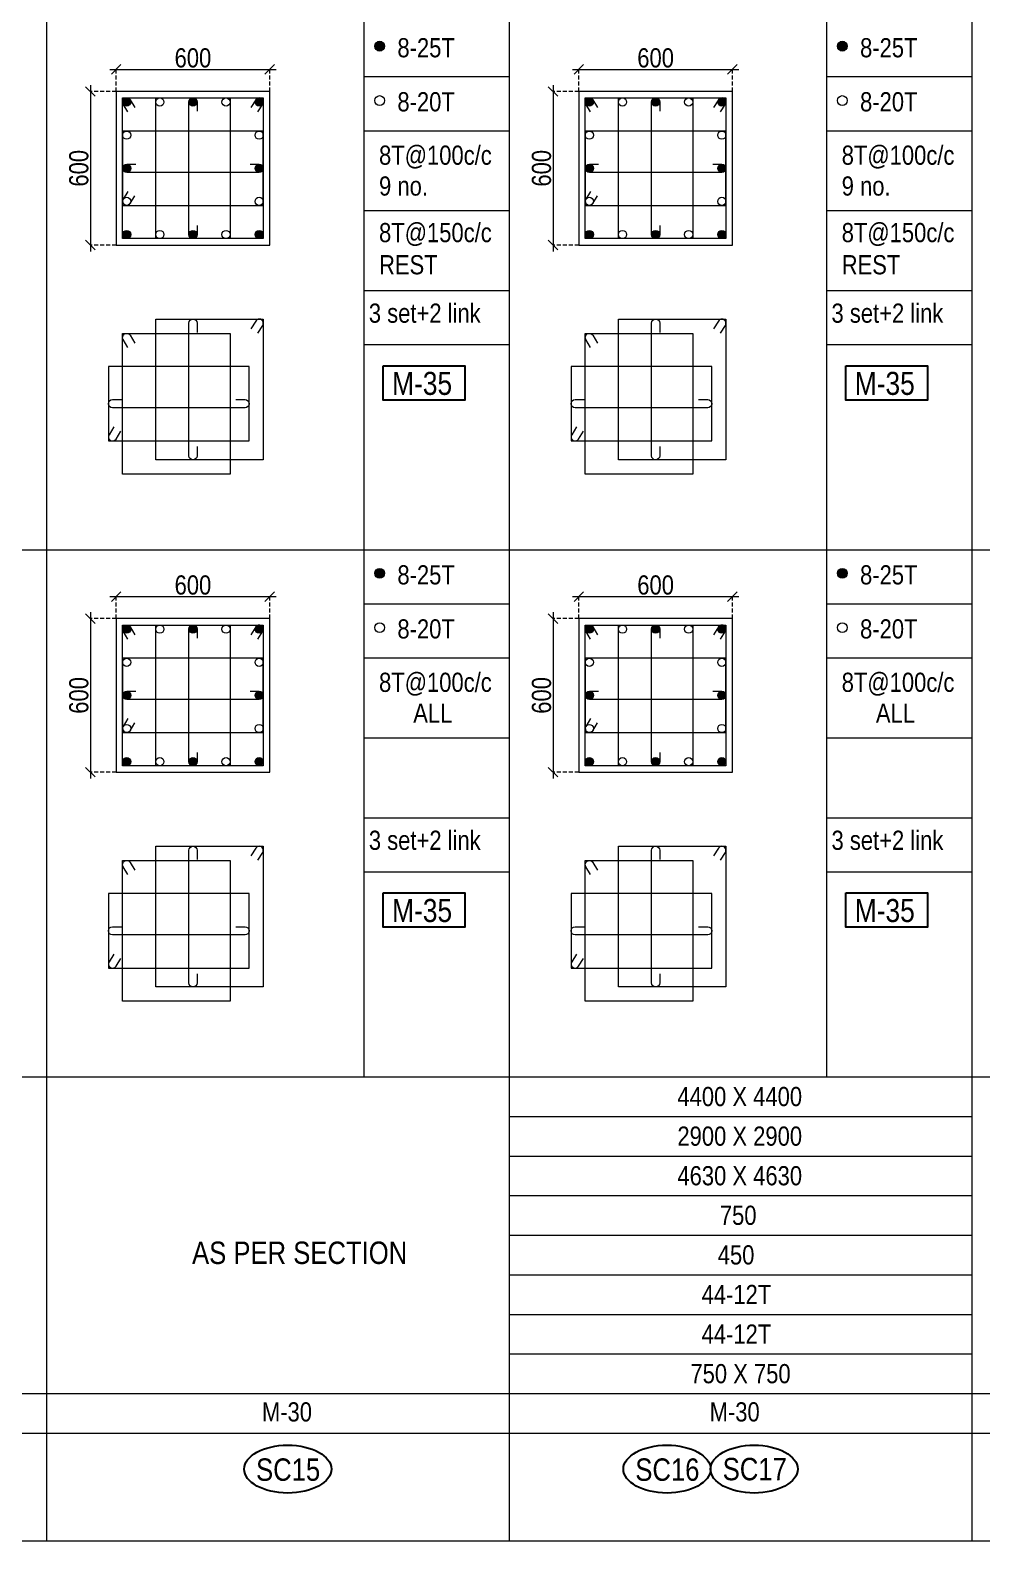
# Model space of a CAD drawing. Header units: millimetres. Extents: x 1112055 to 3390982, y -148532 to 766891.
# Drawn here: x 2187225 to 2202103, y 239898 to 263511 of the extents above; entities that cross this region are included whole.
import ezdxf
from ezdxf.enums import TextEntityAlignment as Align

# ---------------------------------------------------------------- set-up
doc = ezdxf.new("R2010")
doc.units = ezdxf.units.MM
doc.header["$PDMODE"] = 35
doc.header["$PDSIZE"] = -25
doc.linetypes.add('DASHED2', pattern=[0.375, 0.25, -0.125])
doc.linetypes.add('Hidden', pattern=[9.525, 6.35, -3.175])
for name, color, linetype, lineweight in [('B COL. SIZE DIM', 220, 'Continuous', 25), ('B COLSCH', 204, 'Continuous', 20), ('B COLUMN', 1, 'Hidden', 9), ('B STEEL', 34, 'Continuous', 15), ('B TITLE BLOCK', 250, 'Continuous', 0)]:
    doc.layers.add(name, color=color, linetype=linetype, lineweight=lineweight)
doc.layers.add('B TEXT', color=7, linetype='Continuous')
doc.styles.add('dim inside', font='romans.shx', dxfattribs={"width": 0.8, "height": 125})
doc.styles.add('SWINC', font='swissc.ttf')
doc.dimstyles.new('dim inside', dxfattribs={"dimtxt": 125, "dimasz": 100, "dimexe": 0, "dimexo": 0, "dimgap": 10, "dimtad": 0, "dimdec": 0, "dimzin": 0, "dimdsep": 46, "dimtxsty": 'dim inside', "dimblk": 'SMALL', "dimcen": 0.09, "dimadec": 0, "dimazin": 0, "dimtfac": 1, "dimtdec": 0, "dimtofl": 0, "dimtmove": 0, "dimatfit": 3, "dimfxl": 1, "dimtolj": 1, "dimtzin": 0, "dimarcsym": 2})

# ---------------------------------------------------------------- blocks, each defined once
blk = doc.blocks.new('_Oblique')
at = {"color": 0, "linetype": 'ByBlock', "lineweight": -2}
blk.add_line((-0.5, -0.5), (0.5, 0.5), dxfattribs=at)
blk = doc.blocks.new('*D570')
at = {"layer": 'B COL. SIZE DIM', "color": 250, "lineweight": 9, "ltscale": 250, "transparency": 16777216}
blk.add_line((2195703, 254658), (2198303, 254658), dxfattribs=at)
at = {"layer": 'B COL. SIZE DIM', "color": 250, "linetype": 'DASHED2', "lineweight": 9, "ltscale": 250, "transparency": 16777216}
for p, q in [((2195803, 254313), (2195803, 254658)), ((2198203, 254313), (2198203, 254658))]:
    blk.add_line(p, q, dxfattribs=at)
at = {"layer": 'Defpoints', "color": 0, "ltscale": 250, "transparency": 16777216}
for p in [(2198203, 254658), (2195803, 254313), (2198203, 254313)]:
    blk.add_point(p, dxfattribs=at)
at = {"layer": 'B COL. SIZE DIM', "color": 250, "lineweight": 9, "ltscale": 250, "transparency": 16777216, "xscale": 150, "yscale": 150, "zscale": 150, "rotation": 180}
blk.add_blockref('_Oblique', (2195803, 254658), dxfattribs=at)
at = {"layer": 'B COL. SIZE DIM', "color": 250, "lineweight": 9, "ltscale": 250, "transparency": 16777216, "xscale": 150, "yscale": 150, "zscale": 150}
blk.add_blockref('_Oblique', (2198203, 254658), dxfattribs=at)
at = {"layer": 'B COL. SIZE DIM', "color": 6, "ltscale": 250, "transparency": 16777216, "insert": (2197003, 254837), "char_height": 300, "attachment_point": 5, "style": 'SWINC'}
blk.add_mtext('\\A1;600', dxfattribs=at)
blk = doc.blocks.new('*D571')
at = {"layer": 'B COL. SIZE DIM', "color": 250, "lineweight": 9, "ltscale": 250, "transparency": 16777216}
blk.add_line((2195399, 254413), (2195399, 251813), dxfattribs=at)
at = {"layer": 'B COL. SIZE DIM', "color": 250, "linetype": 'DASHED2', "lineweight": 9, "ltscale": 250, "transparency": 16777216}
for p, q in [((2195803, 254313), (2195399, 254313)), ((2195803, 251913), (2195399, 251913))]:
    blk.add_line(p, q, dxfattribs=at)
at = {"layer": 'Defpoints', "color": 0, "ltscale": 250, "transparency": 16777216}
for p in [(2195803, 254313), (2195399, 251913), (2195803, 251913)]:
    blk.add_point(p, dxfattribs=at)
at = {"layer": 'B COL. SIZE DIM', "color": 250, "lineweight": 9, "ltscale": 250, "transparency": 16777216, "xscale": 150, "yscale": 150, "zscale": 150}
for p, rotation in [((2195399, 254313), 90), ((2195399, 251913), 270)]:
    blk.add_blockref('_Oblique', p, dxfattribs=dict(at, rotation=rotation))
at = {"layer": 'B COL. SIZE DIM', "color": 6, "ltscale": 250, "transparency": 16777216, "insert": (2195220, 253113), "char_height": 300, "attachment_point": 5, "rotation": 90, "style": 'SWINC'}
blk.add_mtext('\\A1;600', dxfattribs=at)
blk = doc.blocks.new('*D572')
at = {"layer": 'B COL. SIZE DIM', "color": 250, "lineweight": 9, "ltscale": 250, "transparency": 16777216}
blk.add_line((2195703, 262898), (2198303, 262898), dxfattribs=at)
at = {"layer": 'B COL. SIZE DIM', "color": 250, "linetype": 'DASHED2', "lineweight": 9, "ltscale": 250, "transparency": 16777216}
for p, q in [((2195803, 262553), (2195803, 262898)), ((2198203, 262553), (2198203, 262898))]:
    blk.add_line(p, q, dxfattribs=at)
at = {"layer": 'Defpoints', "color": 0, "ltscale": 250, "transparency": 16777216}
for p in [(2198203, 262898), (2195803, 262553), (2198203, 262553)]:
    blk.add_point(p, dxfattribs=at)
at = {"layer": 'B COL. SIZE DIM', "color": 250, "lineweight": 9, "ltscale": 250, "transparency": 16777216, "xscale": 150, "yscale": 150, "zscale": 150, "rotation": 180}
blk.add_blockref('_Oblique', (2195803, 262898), dxfattribs=at)
at = {"layer": 'B COL. SIZE DIM', "color": 250, "lineweight": 9, "ltscale": 250, "transparency": 16777216, "xscale": 150, "yscale": 150, "zscale": 150}
blk.add_blockref('_Oblique', (2198203, 262898), dxfattribs=at)
at = {"layer": 'B COL. SIZE DIM', "color": 6, "ltscale": 250, "transparency": 16777216, "insert": (2197003, 263077), "char_height": 300, "attachment_point": 5, "style": 'SWINC'}
blk.add_mtext('\\A1;600', dxfattribs=at)
blk = doc.blocks.new('*D573')
at = {"layer": 'B COL. SIZE DIM', "color": 250, "lineweight": 9, "ltscale": 250, "transparency": 16777216}
blk.add_line((2195399, 262653), (2195399, 260053), dxfattribs=at)
at = {"layer": 'B COL. SIZE DIM', "color": 250, "linetype": 'DASHED2', "lineweight": 9, "ltscale": 250, "transparency": 16777216}
for p, q in [((2195803, 262553), (2195399, 262553)), ((2195803, 260153), (2195399, 260153))]:
    blk.add_line(p, q, dxfattribs=at)
at = {"layer": 'Defpoints', "color": 0, "ltscale": 250, "transparency": 16777216}
for p in [(2195803, 262553), (2195399, 260153), (2195803, 260153)]:
    blk.add_point(p, dxfattribs=at)
at = {"layer": 'B COL. SIZE DIM', "color": 250, "lineweight": 9, "ltscale": 250, "transparency": 16777216, "xscale": 150, "yscale": 150, "zscale": 150}
for p, rotation in [((2195399, 262553), 90), ((2195399, 260153), 270)]:
    blk.add_blockref('_Oblique', p, dxfattribs=dict(at, rotation=rotation))
at = {"layer": 'B COL. SIZE DIM', "color": 6, "ltscale": 250, "transparency": 16777216, "insert": (2195220, 261353), "char_height": 300, "attachment_point": 5, "rotation": 90, "style": 'SWINC'}
blk.add_mtext('\\A1;600', dxfattribs=at)
blk = doc.blocks.new('*D1022')
at = {"layer": 'B COL. SIZE DIM', "color": 250, "lineweight": 9, "ltscale": 250, "transparency": 16777216}
blk.add_line((2188469, 254658), (2191069, 254658), dxfattribs=at)
at = {"layer": 'B COL. SIZE DIM', "color": 250, "linetype": 'DASHED2', "lineweight": 9, "ltscale": 250, "transparency": 16777216}
for p, q in [((2188569, 254313), (2188569, 254658)), ((2190969, 254313), (2190969, 254658))]:
    blk.add_line(p, q, dxfattribs=at)
at = {"layer": 'Defpoints', "color": 0, "ltscale": 250, "transparency": 16777216}
for p in [(2190969, 254658), (2188569, 254313), (2190969, 254313)]:
    blk.add_point(p, dxfattribs=at)
at = {"layer": 'B COL. SIZE DIM', "color": 250, "lineweight": 9, "ltscale": 250, "transparency": 16777216, "xscale": 150, "yscale": 150, "zscale": 150, "rotation": 180}
blk.add_blockref('_Oblique', (2188569, 254658), dxfattribs=at)
at = {"layer": 'B COL. SIZE DIM', "color": 250, "lineweight": 9, "ltscale": 250, "transparency": 16777216, "xscale": 150, "yscale": 150, "zscale": 150}
blk.add_blockref('_Oblique', (2190969, 254658), dxfattribs=at)
at = {"layer": 'B COL. SIZE DIM', "color": 6, "ltscale": 250, "transparency": 16777216, "insert": (2189769, 254837), "char_height": 300, "attachment_point": 5, "style": 'SWINC'}
blk.add_mtext('\\A1;600', dxfattribs=at)
blk = doc.blocks.new('*D1023')
at = {"layer": 'B COL. SIZE DIM', "color": 250, "lineweight": 9, "ltscale": 250, "transparency": 16777216}
blk.add_line((2188165, 254413), (2188165, 251813), dxfattribs=at)
at = {"layer": 'B COL. SIZE DIM', "color": 250, "linetype": 'DASHED2', "lineweight": 9, "ltscale": 250, "transparency": 16777216}
for p, q in [((2188569, 254313), (2188165, 254313)), ((2188569, 251913), (2188165, 251913))]:
    blk.add_line(p, q, dxfattribs=at)
at = {"layer": 'Defpoints', "color": 0, "ltscale": 250, "transparency": 16777216}
for p in [(2188569, 254313), (2188165, 251913), (2188569, 251913)]:
    blk.add_point(p, dxfattribs=at)
at = {"layer": 'B COL. SIZE DIM', "color": 250, "lineweight": 9, "ltscale": 250, "transparency": 16777216, "xscale": 150, "yscale": 150, "zscale": 150}
for p, rotation in [((2188165, 254313), 90), ((2188165, 251913), 270)]:
    blk.add_blockref('_Oblique', p, dxfattribs=dict(at, rotation=rotation))
at = {"layer": 'B COL. SIZE DIM', "color": 6, "ltscale": 250, "transparency": 16777216, "insert": (2187986, 253113), "char_height": 300, "attachment_point": 5, "rotation": 90, "style": 'SWINC'}
blk.add_mtext('\\A1;600', dxfattribs=at)
blk = doc.blocks.new('*D1020')
at = {"layer": 'B COL. SIZE DIM', "color": 250, "lineweight": 9, "ltscale": 250, "transparency": 16777216}
blk.add_line((2188469, 262898), (2191069, 262898), dxfattribs=at)
at = {"layer": 'B COL. SIZE DIM', "color": 250, "linetype": 'DASHED2', "lineweight": 9, "ltscale": 250, "transparency": 16777216}
for p, q in [((2188569, 262553), (2188569, 262898)), ((2190969, 262553), (2190969, 262898))]:
    blk.add_line(p, q, dxfattribs=at)
at = {"layer": 'Defpoints', "color": 0, "ltscale": 250, "transparency": 16777216}
for p in [(2190969, 262898), (2188569, 262553), (2190969, 262553)]:
    blk.add_point(p, dxfattribs=at)
at = {"layer": 'B COL. SIZE DIM', "color": 250, "lineweight": 9, "ltscale": 250, "transparency": 16777216, "xscale": 150, "yscale": 150, "zscale": 150, "rotation": 180}
blk.add_blockref('_Oblique', (2188569, 262898), dxfattribs=at)
at = {"layer": 'B COL. SIZE DIM', "color": 250, "lineweight": 9, "ltscale": 250, "transparency": 16777216, "xscale": 150, "yscale": 150, "zscale": 150}
blk.add_blockref('_Oblique', (2190969, 262898), dxfattribs=at)
at = {"layer": 'B COL. SIZE DIM', "color": 6, "ltscale": 250, "transparency": 16777216, "insert": (2189769, 263077), "char_height": 300, "attachment_point": 5, "style": 'SWINC'}
blk.add_mtext('\\A1;600', dxfattribs=at)
blk = doc.blocks.new('*D1021')
at = {"layer": 'B COL. SIZE DIM', "color": 250, "lineweight": 9, "ltscale": 250, "transparency": 16777216}
blk.add_line((2188165, 262653), (2188165, 260053), dxfattribs=at)
at = {"layer": 'B COL. SIZE DIM', "color": 250, "linetype": 'DASHED2', "lineweight": 9, "ltscale": 250, "transparency": 16777216}
for p, q in [((2188569, 262553), (2188165, 262553)), ((2188569, 260153), (2188165, 260153))]:
    blk.add_line(p, q, dxfattribs=at)
at = {"layer": 'Defpoints', "color": 0, "ltscale": 250, "transparency": 16777216}
for p in [(2188569, 262553), (2188165, 260153), (2188569, 260153)]:
    blk.add_point(p, dxfattribs=at)
at = {"layer": 'B COL. SIZE DIM', "color": 250, "lineweight": 9, "ltscale": 250, "transparency": 16777216, "xscale": 150, "yscale": 150, "zscale": 150}
for p, rotation in [((2188165, 262553), 90), ((2188165, 260153), 270)]:
    blk.add_blockref('_Oblique', p, dxfattribs=dict(at, rotation=rotation))
at = {"layer": 'B COL. SIZE DIM', "color": 6, "ltscale": 250, "transparency": 16777216, "insert": (2187986, 261353), "char_height": 300, "attachment_point": 5, "rotation": 90, "style": 'SWINC'}
blk.add_mtext('\\A1;600', dxfattribs=at)

msp = doc.modelspace()

# ---------------------------------------------------------------- hatches: boundary and pattern name
at = {"layer": 'B STEEL', "lineweight": 9, "ltscale": 0.5}
h = msp.add_hatch(color=34, dxfattribs=at)
edge = h.paths.add_edge_path()
edge.add_arc((2192687.6, 263262.1), 76.8, 0, 360)
h = msp.add_hatch(color=34, dxfattribs=at)
edge = h.paths.add_edge_path()
edge.add_arc((2199921.1, 263262.1), 76.8, 0, 360)
h = msp.add_hatch(color=34, dxfattribs=at)
edge = h.paths.add_edge_path()
edge.add_arc((2188733.2, 262388.9), 64, 0, 360)
h = msp.add_hatch(color=34, dxfattribs=at)
edge = h.paths.add_edge_path()
edge.add_arc((2189769.2, 262388.9), 64, 180, 540, ccw=False)
h = msp.add_hatch(color=34, dxfattribs=at)
edge = h.paths.add_edge_path()
edge.add_arc((2190805.2, 262388.9), 64, 180, 540, ccw=False)
h = msp.add_hatch(color=34, dxfattribs=at)
edge = h.paths.add_edge_path()
edge.add_arc((2195966.8, 262388.9), 64, 0, 360)
h = msp.add_hatch(color=34, dxfattribs=at)
edge = h.paths.add_edge_path()
edge.add_arc((2197002.7, 262388.9), 64, 180, 540, ccw=False)
h = msp.add_hatch(color=34, dxfattribs=at)
edge = h.paths.add_edge_path()
edge.add_arc((2198038.7, 262388.9), 64, 180, 540, ccw=False)
h = msp.add_hatch(color=34, dxfattribs=at)
edge = h.paths.add_edge_path()
edge.add_arc((2188733.2, 261353), 64, 180, 540, ccw=False)
h = msp.add_hatch(color=34, dxfattribs=at)
edge = h.paths.add_edge_path()
edge.add_arc((2190805.2, 261353), 64, 180, 540, ccw=False)
h = msp.add_hatch(color=34, dxfattribs=at)
edge = h.paths.add_edge_path()
edge.add_arc((2195966.8, 261353), 64, 180, 540, ccw=False)
h = msp.add_hatch(color=34, dxfattribs=at)
edge = h.paths.add_edge_path()
edge.add_arc((2198038.7, 261353), 64, 180, 540, ccw=False)
h = msp.add_hatch(color=34, dxfattribs=at)
edge = h.paths.add_edge_path()
edge.add_arc((2188733.2, 260317), 64, 0, 360, ccw=False)
h = msp.add_hatch(color=34, dxfattribs=at)
edge = h.paths.add_edge_path()
edge.add_arc((2189769.2, 260317), 64, 180, 540, ccw=False)
h = msp.add_hatch(color=34, dxfattribs=at)
edge = h.paths.add_edge_path()
edge.add_arc((2190805.2, 260317), 64, -180, 180)
h = msp.add_hatch(color=34, dxfattribs=at)
edge = h.paths.add_edge_path()
edge.add_arc((2195966.8, 260317), 64, 0, 360, ccw=False)
h = msp.add_hatch(color=34, dxfattribs=at)
edge = h.paths.add_edge_path()
edge.add_arc((2197002.7, 260317), 64, 180, 540, ccw=False)
h = msp.add_hatch(color=34, dxfattribs=at)
edge = h.paths.add_edge_path()
edge.add_arc((2198038.7, 260317), 64, -180, 180)
h = msp.add_hatch(color=34, dxfattribs=at)
edge = h.paths.add_edge_path()
edge.add_arc((2192687.6, 255022.3), 76.8, 0, 360)
h = msp.add_hatch(color=34, dxfattribs=at)
edge = h.paths.add_edge_path()
edge.add_arc((2199921.1, 255022.3), 76.8, 0, 360)
h = msp.add_hatch(color=34, dxfattribs=at)
edge = h.paths.add_edge_path()
edge.add_arc((2188733.2, 254149.1), 64, 0, 360)
h = msp.add_hatch(color=34, dxfattribs=at)
edge = h.paths.add_edge_path()
edge.add_arc((2189769.2, 254149.1), 64, 180, 540, ccw=False)
h = msp.add_hatch(color=34, dxfattribs=at)
edge = h.paths.add_edge_path()
edge.add_arc((2190805.2, 254149.1), 64, 180, 540, ccw=False)
h = msp.add_hatch(color=34, dxfattribs=at)
edge = h.paths.add_edge_path()
edge.add_arc((2195966.8, 254149.1), 64, 0, 360)
h = msp.add_hatch(color=34, dxfattribs=at)
edge = h.paths.add_edge_path()
edge.add_arc((2197002.7, 254149.1), 64, 180, 540, ccw=False)
h = msp.add_hatch(color=34, dxfattribs=at)
edge = h.paths.add_edge_path()
edge.add_arc((2198038.7, 254149.1), 64, 180, 540, ccw=False)
h = msp.add_hatch(color=34, dxfattribs=at)
edge = h.paths.add_edge_path()
edge.add_arc((2188733.2, 253113.1), 64, 180, 540, ccw=False)
h = msp.add_hatch(color=34, dxfattribs=at)
edge = h.paths.add_edge_path()
edge.add_arc((2190805.2, 253113.1), 64, 180, 540, ccw=False)
h = msp.add_hatch(color=34, dxfattribs=at)
edge = h.paths.add_edge_path()
edge.add_arc((2195966.8, 253113.1), 64, 180, 540, ccw=False)
h = msp.add_hatch(color=34, dxfattribs=at)
edge = h.paths.add_edge_path()
edge.add_arc((2198038.7, 253113.1), 64, 180, 540, ccw=False)
h = msp.add_hatch(color=34, dxfattribs=at)
edge = h.paths.add_edge_path()
edge.add_arc((2188733.2, 252077.1), 64, 0, 360, ccw=False)
h = msp.add_hatch(color=34, dxfattribs=at)
edge = h.paths.add_edge_path()
edge.add_arc((2189769.2, 252077.1), 64, 180, 540, ccw=False)
h = msp.add_hatch(color=34, dxfattribs=at)
edge = h.paths.add_edge_path()
edge.add_arc((2190805.2, 252077.1), 64, -180, 180)
h = msp.add_hatch(color=34, dxfattribs=at)
edge = h.paths.add_edge_path()
edge.add_arc((2195966.8, 252077.1), 64, 0, 360, ccw=False)
h = msp.add_hatch(color=34, dxfattribs=at)
edge = h.paths.add_edge_path()
edge.add_arc((2197002.7, 252077.1), 64, 180, 540, ccw=False)
h = msp.add_hatch(color=34, dxfattribs=at)
edge = h.paths.add_edge_path()
edge.add_arc((2198038.7, 252077.1), 64, -180, 180)

# ---------------------------------------------------------------- linework, layer by layer
at = {"layer": 'B COLSCH', "color": 250, "lineweight": 0}
for p, q in [((2187482.1, 296589.8), (2187482.1, 239898.1)), ((2192441.3, 296589.8), (2192441.3, 247150.7)), ((2194715.7, 296589.8), (2194715.7, 239898.1)), ((2199674.8, 296589.8), (2199674.8, 247150.7)), ((2201949.2, 296589.8), (2201949.2, 239898.1)), ((2192441.3, 262785.4), (2194715.7, 262785.4)), ((2199674.8, 262785.4), (2201949.2, 262785.4)), ((2192441.3, 261940.4), (2194715.7, 261940.4)), ((2199674.8, 261940.4), (2201949.2, 261940.4)), ((2192441.3, 260690.7), (2194715.7, 260690.7)), ((2199674.8, 260690.7), (2201949.2, 260690.7)), ((2192441.3, 259440.9), (2194715.7, 259440.9)), ((2199674.8, 259440.9), (2201949.2, 259440.9)), ((2192441.3, 258595.9), (2194715.7, 258595.9)), ((2199674.8, 258595.9), (2201949.2, 258595.9)), ((2088785.4, 255390.6), (2230883.4, 255390.6)), ((2192441.3, 254545.6), (2194715.7, 254545.6)), ((2199674.8, 254545.6), (2201949.2, 254545.6)), ((2192441.3, 253700.6), (2194715.7, 253700.6)), ((2199674.8, 253700.6), (2201949.2, 253700.6)), ((2192441.3, 252450.8), (2194715.7, 252450.8)), ((2199674.8, 252450.8), (2201949.2, 252450.8)), ((2192441.3, 251201.1), (2194715.7, 251201.1)), ((2199674.8, 251201.1), (2201949.2, 251201.1)), ((2192441.3, 250356.1), (2194715.7, 250356.1)), ((2199674.8, 250356.1), (2201949.2, 250356.1)), ((2088785.4, 247150.7), (2230883.4, 247150.7)), ((2194715.7, 246531.9), (2201949.2, 246531.9)), ((2194715.7, 245913), (2201949.2, 245913)), ((2194715.7, 245294.2), (2201949.2, 245294.2)), ((2194715.7, 244675.3), (2201949.2, 244675.3)), ((2194715.7, 244056.4), (2201949.2, 244056.4)), ((2194715.7, 243437.6), (2201949.2, 243437.6)), ((2194715.7, 242818.7), (2201949.2, 242818.7)), ((2088785.4, 242199.8), (2230883.4, 242199.8)), ((2088785.4, 241581), (2230883.4, 241581)), ((2088785.4, 239898.1), (2230883.4, 239898.1))]:
    msp.add_line(p, q, dxfattribs=at)
at = {"layer": 'B COLUMN', "color": 1, "linetype": 'ByBlock', "lineweight": 20}
for points in [[(2188569.2, 260153), (2190969.2, 260153), (2190969.2, 262553), (2188569.2, 262553)], [(2195802.7, 260153), (2198202.7, 260153), (2198202.7, 262553), (2195802.7, 262553)], [(2188569.2, 251913.1), (2190969.2, 251913.1), (2190969.2, 254313.1), (2188569.2, 254313.1)], [(2195802.7, 251913.1), (2198202.7, 251913.1), (2198202.7, 254313.1), (2195802.7, 254313.1)]]:
    msp.add_lwpolyline(points, close=True, dxfattribs=at)
at = {"layer": 'B STEEL', "color": 34, "lineweight": 9, "ltscale": 0.5}
for points in [[(2188753.5, 262233.9), (2188678.7, 262355.4, -1), (2188787.7, 262422.5), (2188862.5, 262301)], [(2189833.2, 260459.6), (2189833.2, 260317, -1), (2189705.2, 260317), (2189705.2, 262388.9, -1), (2189833.2, 262388.9), (2189833.2, 262246.3)], [(2190784.9, 262233.9), (2190859.7, 262355.4, 1), (2190750.6, 262422.5), (2190675.9, 262301)], [(2195987, 262233.9), (2195912.2, 262355.4, -1), (2196021.3, 262422.5), (2196096, 262301)], [(2197066.8, 260459.6), (2197066.8, 260317, -1), (2196938.7, 260317), (2196938.7, 262388.9, -1), (2197066.8, 262388.9), (2197066.8, 262246.3)], [(2198018.5, 262233.9), (2198093.2, 262355.4, 1), (2197984.2, 262422.5), (2197909.4, 262301)], [(2190662.5, 261417), (2190805.2, 261417, -1), (2190805.2, 261288.9), (2188733.2, 261288.9, -1), (2188733.2, 261417), (2188875.9, 261417)], [(2197896.1, 261417), (2198038.7, 261417, -1), (2198038.7, 261288.9), (2195966.8, 261288.9, -1), (2195966.8, 261417), (2196109.4, 261417)], [(2188753.5, 260990), (2188678.7, 260868.5, 1), (2188787.7, 260801.4), (2188862.5, 260922.9)], [(2195987, 260990), (2195912.2, 260868.5, 1), (2196021.3, 260801.4), (2196096, 260922.9)], [(2189833.2, 257001.9), (2189833.2, 256859.2, -1), (2189705.2, 256859.2), (2189705.2, 258931.2, -1), (2189833.2, 258931.2), (2189833.2, 258788.5)], [(2190784.9, 258776.1), (2190859.7, 258897.6, 1), (2190750.6, 258964.7), (2190675.9, 258843.2)], [(2197066.8, 257001.9), (2197066.8, 256859.2, -1), (2196938.7, 256859.2), (2196938.7, 258931.2, -1), (2197066.8, 258931.2), (2197066.8, 258788.5)], [(2198018.5, 258776.1), (2198093.2, 258897.6, 1), (2197984.2, 258964.7), (2197909.4, 258843.2)], [(2188753.5, 258553.1), (2188678.7, 258674.5, -1), (2188787.7, 258741.7), (2188862.5, 258620.2)], [(2195987, 258553.1), (2195912.2, 258674.5, -1), (2196021.3, 258741.7), (2196096, 258620.2)], [(2190441.2, 257736.1), (2190583.9, 257736.1, -1), (2190583.9, 257608.1), (2188511.9, 257608.1, -1), (2188511.9, 257736.1), (2188654.6, 257736.1)], [(2197674.8, 257736.1), (2197817.4, 257736.1, -1), (2197817.4, 257608.1), (2195745.5, 257608.1, -1), (2195745.5, 257736.1), (2195888.1, 257736.1)], [(2188532.2, 257309.2), (2188457.4, 257187.7, 1), (2188566.4, 257120.6), (2188641.2, 257242.1)], [(2195765.7, 257309.2), (2195690.9, 257187.7, 1), (2195800, 257120.6), (2195874.8, 257242.1)], [(2188753.5, 253994.1), (2188678.7, 254115.5, -1), (2188787.7, 254182.7), (2188862.5, 254061.2)], [(2189833.2, 252219.8), (2189833.2, 252077.1, -1), (2189705.2, 252077.1), (2189705.2, 254149.1, -1), (2189833.2, 254149.1), (2189833.2, 254006.5)], [(2190784.9, 253994.1), (2190859.7, 254115.5, 1), (2190750.6, 254182.7), (2190675.9, 254061.2)], [(2195987, 253994.1), (2195912.2, 254115.5, -1), (2196021.3, 254182.7), (2196096, 254061.2)], [(2197066.8, 252219.8), (2197066.8, 252077.1, -1), (2196938.7, 252077.1), (2196938.7, 254149.1, -1), (2197066.8, 254149.1), (2197066.8, 254006.5)], [(2198018.5, 253994.1), (2198093.2, 254115.5, 1), (2197984.2, 254182.7), (2197909.4, 254061.2)], [(2190662.5, 253177.1), (2190805.2, 253177.1, -1), (2190805.2, 253049.1), (2188733.2, 253049.1, -1), (2188733.2, 253177.1), (2188875.9, 253177.1)], [(2197896.1, 253177.1), (2198038.7, 253177.1, -1), (2198038.7, 253049.1), (2195966.8, 253049.1, -1), (2195966.8, 253177.1), (2196109.4, 253177.1)], [(2188753.5, 252750.2), (2188678.7, 252628.7, 1), (2188787.7, 252561.6), (2188862.5, 252683.1)], [(2195987, 252750.2), (2195912.2, 252628.7, 1), (2196021.3, 252561.6), (2196096, 252683.1)], [(2189833.2, 248762), (2189833.2, 248619.4, -1), (2189705.2, 248619.4), (2189705.2, 250691.3, -1), (2189833.2, 250691.3), (2189833.2, 250548.7)], [(2190784.9, 250536.3), (2190859.7, 250657.8, 1), (2190750.6, 250724.9), (2190675.9, 250603.4)], [(2197066.8, 248762), (2197066.8, 248619.4, -1), (2196938.7, 248619.4), (2196938.7, 250691.3, -1), (2197066.8, 250691.3), (2197066.8, 250548.7)], [(2198018.5, 250536.3), (2198093.2, 250657.8, 1), (2197984.2, 250724.9), (2197909.4, 250603.4)], [(2188753.5, 250313.2), (2188678.7, 250434.7, -1), (2188787.7, 250501.8), (2188862.5, 250380.3)], [(2195987, 250313.2), (2195912.2, 250434.7, -1), (2196021.3, 250501.8), (2196096, 250380.3)], [(2190441.2, 249496.3), (2190583.9, 249496.3, -1), (2190583.9, 249368.3), (2188511.9, 249368.3, -1), (2188511.9, 249496.3), (2188654.6, 249496.3)], [(2197674.8, 249496.3), (2197817.4, 249496.3, -1), (2197817.4, 249368.3), (2195745.5, 249368.3, -1), (2195745.5, 249496.3), (2195888.1, 249496.3)], [(2188532.2, 249069.3), (2188457.4, 248947.8, 1), (2188566.4, 248880.7), (2188641.2, 249002.2)], [(2195765.7, 249069.3), (2195690.9, 248947.8, 1), (2195800, 248880.7), (2195874.8, 249002.2)]]:
    msp.add_lwpolyline(points, format="xyb", dxfattribs=at)
for points in [[(2190351.2, 262453), (2190351.2, 260253), (2188669.2, 260253), (2188669.2, 262453)], [(2190869.2, 262453), (2190869.2, 260253), (2189187.2, 260253), (2189187.2, 262453)], [(2197584.7, 262453), (2197584.7, 260253), (2195902.7, 260253), (2195902.7, 262453)], [(2198102.7, 262453), (2198102.7, 260253), (2196420.7, 260253), (2196420.7, 262453)], [(2188669.2, 260771), (2190869.2, 260771), (2190869.2, 261935), (2188669.2, 261935)], [(2195902.7, 260771), (2198102.7, 260771), (2198102.7, 261935), (2195902.7, 261935)], [(2190869.2, 258995.2), (2190869.2, 256795.2), (2189187.2, 256795.2), (2189187.2, 258995.2)], [(2198102.7, 258995.2), (2198102.7, 256795.2), (2196420.7, 256795.2), (2196420.7, 258995.2)], [(2190351.2, 258772.1), (2190351.2, 256572.1), (2188669.2, 256572.1), (2188669.2, 258772.1)], [(2197584.7, 258772.1), (2197584.7, 256572.1), (2195902.7, 256572.1), (2195902.7, 258772.1)], [(2188447.9, 257090.1), (2190647.9, 257090.1), (2190647.9, 258254.1), (2188447.9, 258254.1)], [(2195681.5, 257090.1), (2197881.5, 257090.1), (2197881.5, 258254.1), (2195681.5, 258254.1)], [(2190351.2, 254213.1), (2190351.2, 252013.1), (2188669.2, 252013.1), (2188669.2, 254213.1)], [(2190869.2, 254213.1), (2190869.2, 252013.1), (2189187.2, 252013.1), (2189187.2, 254213.1)], [(2197584.7, 254213.1), (2197584.7, 252013.1), (2195902.7, 252013.1), (2195902.7, 254213.1)], [(2198102.7, 254213.1), (2198102.7, 252013.1), (2196420.7, 252013.1), (2196420.7, 254213.1)], [(2188669.2, 252531.1), (2190869.2, 252531.1), (2190869.2, 253695.1), (2188669.2, 253695.1)], [(2195902.7, 252531.1), (2198102.7, 252531.1), (2198102.7, 253695.1), (2195902.7, 253695.1)], [(2190869.2, 250755.3), (2190869.2, 248555.3), (2189187.2, 248555.3), (2189187.2, 250755.3)], [(2198102.7, 250755.3), (2198102.7, 248555.3), (2196420.7, 248555.3), (2196420.7, 250755.3)], [(2190351.2, 250532.3), (2190351.2, 248332.3), (2188669.2, 248332.3), (2188669.2, 250532.3)], [(2197584.7, 250532.3), (2197584.7, 248332.3), (2195902.7, 248332.3), (2195902.7, 250532.3)], [(2188447.9, 248850.3), (2190647.9, 248850.3), (2190647.9, 250014.3), (2188447.9, 250014.3)], [(2195681.5, 248850.3), (2197881.5, 248850.3), (2197881.5, 250014.3), (2195681.5, 250014.3)]]:
    msp.add_lwpolyline(points, close=True, dxfattribs=at)
for centre, radius in [((2192687.6, 263262.1), 76.8), ((2199921.1, 263262.1), 76.8), ((2188733.2, 262388.9), 64), ((2189251.2, 262388.9), 64), ((2189769.2, 262388.9), 64), ((2190287.2, 262388.9), 64), ((2190805.2, 262388.9), 64), ((2192687.6, 262411.9), 76.8), ((2195966.8, 262388.9), 64), ((2196484.7, 262388.9), 64), ((2197002.7, 262388.9), 64), ((2197520.7, 262388.9), 64), ((2198038.7, 262388.9), 64), ((2199921.1, 262411.9), 76.8), ((2188733.2, 261871), 64), ((2190805.2, 261871), 64), ((2195966.8, 261871), 64), ((2198038.7, 261871), 64), ((2188733.2, 261353), 64), ((2190805.2, 261353), 64), ((2195966.8, 261353), 64), ((2198038.7, 261353), 64), ((2188733.2, 260835), 64), ((2190805.2, 260835), 64), ((2195966.8, 260835), 64), ((2198038.7, 260835), 64), ((2188733.2, 260317), 64), ((2189251.2, 260317), 64), ((2189769.2, 260317), 64), ((2190287.2, 260317), 64), ((2190805.2, 260317), 64), ((2195966.8, 260317), 64), ((2196484.7, 260317), 64), ((2197002.7, 260317), 64), ((2197520.7, 260317), 64), ((2198038.7, 260317), 64), ((2192687.6, 255022.3), 76.8), ((2199921.1, 255022.3), 76.8), ((2188733.2, 254149.1), 64), ((2189251.2, 254149.1), 64), ((2189769.2, 254149.1), 64), ((2190287.2, 254149.1), 64), ((2190805.2, 254149.1), 64), ((2192687.6, 254172), 76.8), ((2195966.8, 254149.1), 64), ((2196484.7, 254149.1), 64), ((2197002.7, 254149.1), 64), ((2197520.7, 254149.1), 64), ((2198038.7, 254149.1), 64), ((2199921.1, 254172), 76.8), ((2188733.2, 253631.1), 64), ((2190805.2, 253631.1), 64), ((2195966.8, 253631.1), 64), ((2198038.7, 253631.1), 64), ((2188733.2, 253113.1), 64), ((2190805.2, 253113.1), 64), ((2195966.8, 253113.1), 64), ((2198038.7, 253113.1), 64), ((2188733.2, 252595.1), 64), ((2190805.2, 252595.1), 64), ((2195966.8, 252595.1), 64), ((2198038.7, 252595.1), 64), ((2188733.2, 252077.1), 64), ((2189251.2, 252077.1), 64), ((2189769.2, 252077.1), 64), ((2190287.2, 252077.1), 64), ((2190805.2, 252077.1), 64), ((2195966.8, 252077.1), 64), ((2196484.7, 252077.1), 64), ((2197002.7, 252077.1), 64), ((2197520.7, 252077.1), 64), ((2198038.7, 252077.1), 64)]:
    msp.add_circle(centre, radius, dxfattribs=at)
at = {"layer": 'B TEXT', "color": 1}
for points in [[(2192744.9, 258266.9), (2194019.5, 258266.9), (2194019.5, 257728.9), (2192744.9, 257728.9)], [(2199978.5, 258266.9), (2201253.1, 258266.9), (2201253.1, 257728.9), (2199978.5, 257728.9)], [(2192744.9, 250027), (2194019.5, 250027), (2194019.5, 249489.1), (2192744.9, 249489.1)], [(2199978.5, 250027), (2201253.1, 250027), (2201253.1, 249489.1), (2199978.5, 249489.1)]]:
    msp.add_lwpolyline(points, close=True, dxfattribs=at)
at = {"layer": 'B TEXT', "color": 250}
for centre in [(2191251.7, 241018.7), (2197181.1, 241018.7), (2198543.6, 241018.7)]:
    msp.add_ellipse(centre, major_axis=(681.3, 0), ratio=0.5492639, dxfattribs=at)

# ---------------------------------------------------------------- texts
at = {"layer": 'B TEXT', "style": 'SWINC'}
for s, p in [('8-25T', (2192966.1, 263087.6)), ('8-25T', (2200199.6, 263087.6)), ('8-20T', (2192966.1, 262242.6)), ('8-20T', (2200199.6, 262242.6)), ('8T@100c/c', (2192679.1, 261407.7)), ('8T@100c/c', (2199912.7, 261407.7)), ('9 no.', (2192679.1, 260926)), ('9 no.', (2199912.7, 260926)), ('8T@150c/c', (2192679.1, 260197.8)), ('8T@150c/c', (2199912.7, 260197.8)), ('REST', (2192679.1, 259695.5)), ('REST', (2199912.7, 259695.5)), ('3 set+2 link', (2192519.5, 258938.4)), ('3 set+2 link', (2199753, 258938.4)), ('8-25T', (2192966.1, 254847.7)), ('8-25T', (2200199.6, 254847.7)), ('8-20T', (2192966.1, 254002.7)), ('8-20T', (2200199.6, 254002.7)), ('8T@100c/c', (2192679.1, 253167.9)), ('8T@100c/c', (2199912.7, 253167.9)), ('ALL', (2193213.9, 252686.1)), ('ALL', (2200447.4, 252686.1)), ('3 set+2 link', (2192519.5, 250698.6)), ('3 set+2 link', (2199753, 250698.6))]:
    msp.add_text(s, height=300, dxfattribs=at).set_placement(p)
at = {"layer": 'B TEXT', "color": 1, "style": 'SWINC'}
for p in [(2192882.3, 257702.4), (2200115.8, 257702.4), (2192882.3, 249462.5), (2200115.8, 249462.5)]:
    msp.add_text('M-35', height=360, dxfattribs=at).set_placement(p, align=Align.BOTTOM_LEFT)
at = {"layer": 'B TEXT', "style": 'SWINC'}
for s, p in [('4400 X 4400', (2197343.7, 246602.6)), ('2900 X 2900', (2197343.7, 245983.8)), ('4630 X 4630', (2197343.7, 245364.9)), ('750', (2198007.5, 244746.1)), ('450', (2197974.4, 244127.2)), ('44-12T', (2197722.3, 243508.3)), ('44-12T', (2197722.3, 242889.5)), ('750 X 750', (2197547.2, 242270.6)), ('M-30', (2190847.5, 241673.3)), ('M-30', (2197847.7, 241673.3))]:
    msp.add_text(s, height=300, dxfattribs=at).set_placement(p, align=Align.BOTTOM_LEFT)
at = {"layer": 'B TEXT', "color": 6, "style": 'SWINC'}
for s, p in [('AS PER SECTION', (2189755.8, 244225.3)), ('SC15', (2190756.4, 240835.8)), ('SC16', (2196685.9, 240835.8)), ('SC17', (2198052.2, 240844.2))]:
    msp.add_text(s, height=350, dxfattribs=at).set_placement(p)
at = {"layer": 'B TITLE BLOCK', "color": 251, "insert": (2313291.7, 247894.7), "char_height": 184.392, "attachment_point": 2, "style": 'SWINC'}
msp.add_mtext_dynamic_manual_height_columns('\\pxsm1,qj;{\\fBankGothic Lt BT|b0|i0|c0|p34;BHOOMI\\P\\ps*,q*;\\fGost|b0|i0|c0|p2;\\H0.8x;- CONSULTANTS -\\C1; }', width=482147.504, gutter_width=0, heights=[67819.6], dxfattribs=at)

# ---------------------------------------------------------------- dimensions: what is measured, and where the dimension line sits
at = {"layer": 'B COL. SIZE DIM', "color": 250, "ltscale": 250}
for base, p1, p2, picture, middle in [((2190969.2, 262897.9), (2188569.2, 262553), (2190969.2, 262553), '*D1020', (2189769.2, 263076.9)), ((2198202.7, 262897.9), (2195802.7, 262553), (2198202.7, 262553), '*D572', (2197002.7, 263076.9)), ((2190969.2, 254658.1), (2188569.2, 254313.1), (2190969.2, 254313.1), '*D1022', (2189769.2, 254837.1)), ((2198202.7, 254658.1), (2195802.7, 254313.1), (2198202.7, 254313.1), '*D570', (2197002.7, 254837.1))]:
    dim = msp.add_linear_dim(base=base, p1=p1, p2=p2, dimstyle='dim inside', override={"dimtxt": 300, "dimasz": 150, "dimgap": 25, "dimtad": 3, "dimlfac": 0.25, "dimtxsty": 'SWINC', "dimblk1": 'Oblique', "dimblk2": 'Oblique', "dimsah": 1, "dimdle": 100, "dimclrd": 250, "dimclre": 250, "dimclrt": 6, "dimfxl": 1000, "dimlwd": 9, "dimlwe": 9}, dxfattribs=at)
    dim.commit()
    dim.dimension.update_dxf_attribs({"geometry": picture, "text_midpoint": middle})
for base, p1, p2, picture, middle in [((2188165.3, 260153), (2188569.2, 262553), (2188569.2, 260153), '*D1021', (2187986.3, 261353)), ((2195398.8, 260153), (2195802.7, 262553), (2195802.7, 260153), '*D573', (2195219.9, 261353)), ((2188165.3, 251913.1), (2188569.2, 254313.1), (2188569.2, 251913.1), '*D1023', (2187986.3, 253113.1)), ((2195398.8, 251913.1), (2195802.7, 254313.1), (2195802.7, 251913.1), '*D571', (2195219.9, 253113.1))]:
    dim = msp.add_linear_dim(base=base, p1=p1, p2=p2, angle=90, dimstyle='dim inside', override={"dimtxt": 300, "dimasz": 150, "dimgap": 25, "dimtad": 3, "dimlfac": 0.25, "dimtxsty": 'SWINC', "dimblk1": 'Oblique', "dimblk2": 'Oblique', "dimsah": 1, "dimdle": 100, "dimclrd": 250, "dimclre": 250, "dimclrt": 6, "dimfxl": 1000, "dimlwd": 9, "dimlwe": 9}, dxfattribs=at)
    dim.commit()
    dim.dimension.update_dxf_attribs({"geometry": picture, "text_midpoint": middle})

doc.saveas('drawing.dxf')
